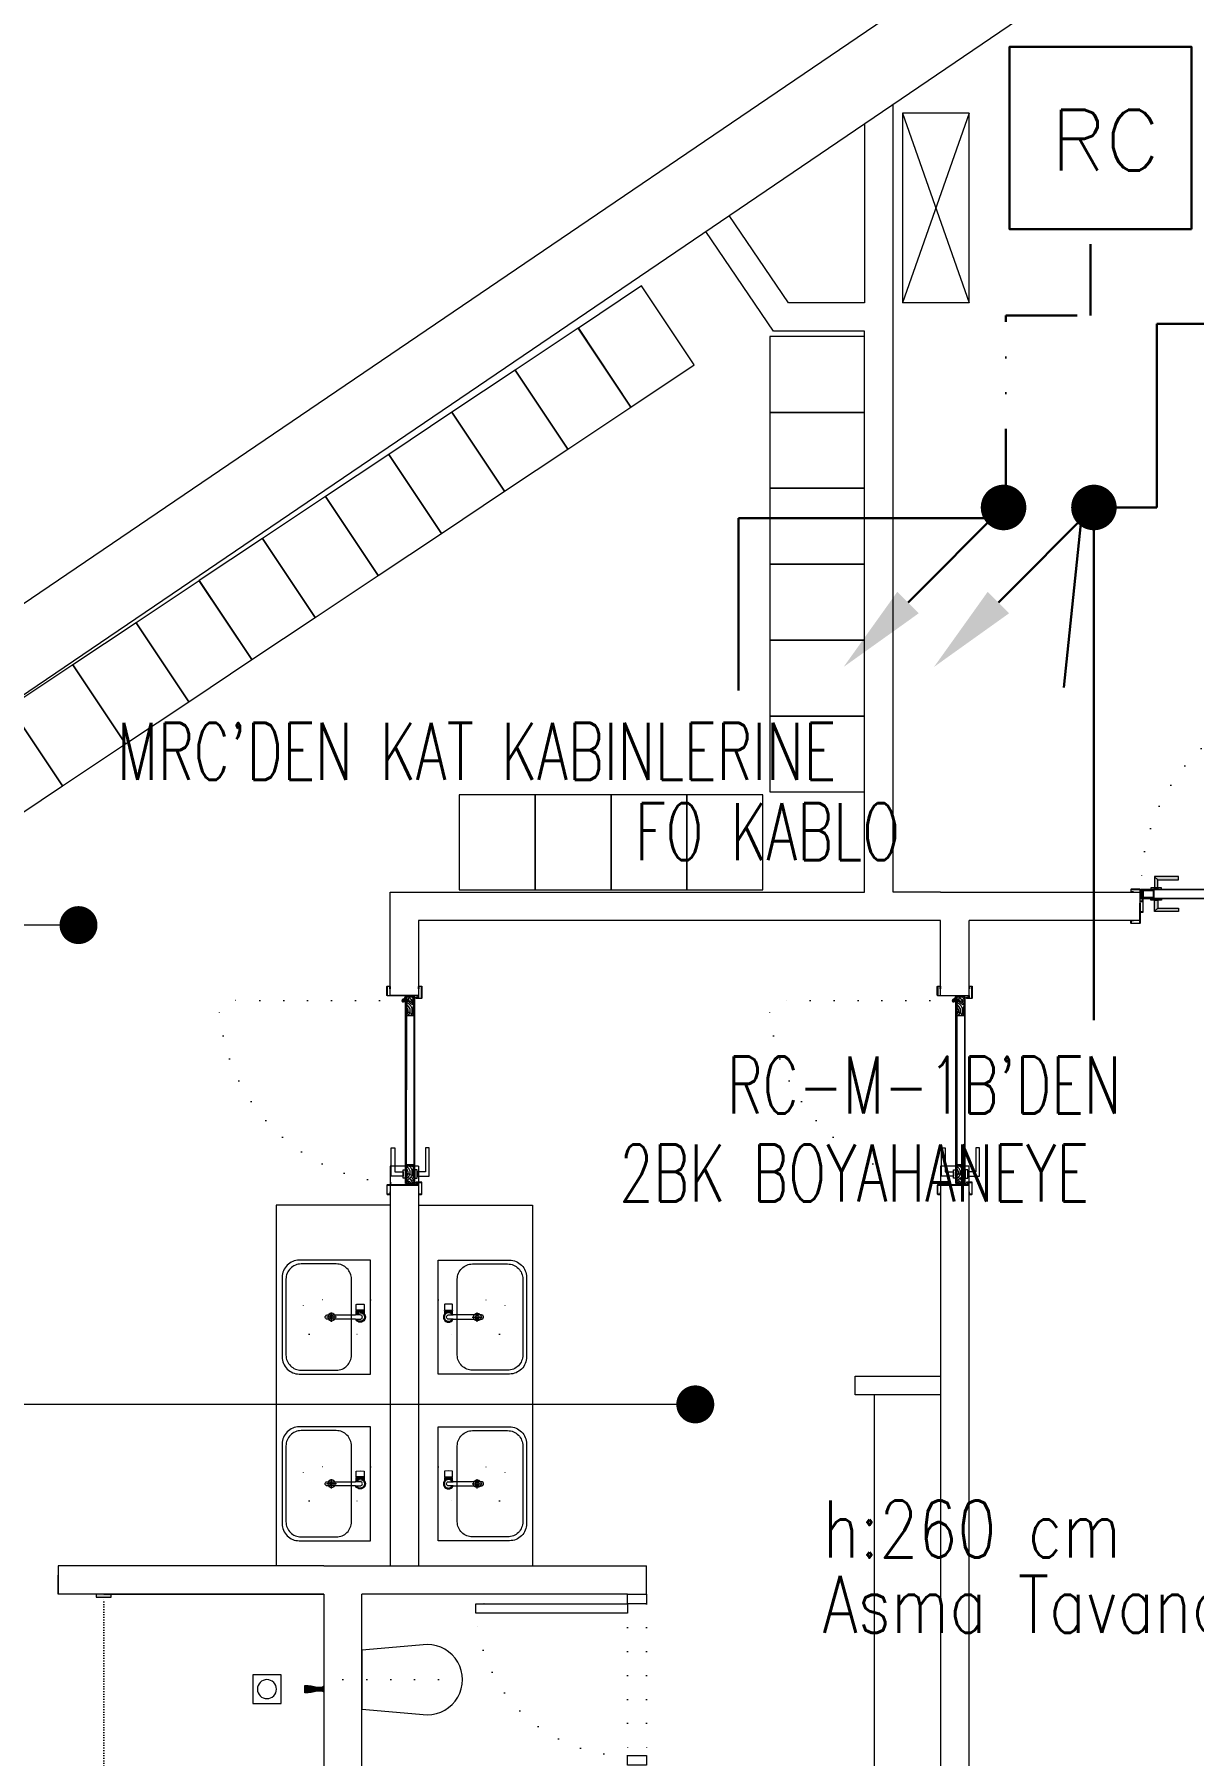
# Model space of a CAD drawing. Header units: metres. Extents: x -13621 to 152406, y -16073 to 22221.
# Drawn here: x 84168 to 84778, y 6990 to 7897 of the extents above; entities that cross this region are included whole.
import ezdxf

# ---------------------------------------------------------------- set-up
doc = ezdxf.new("R2010")
doc.units = ezdxf.units.M
doc.header["$LTSCALE"] = 100
doc.header["$MEASUREMENT"] = 0
for name, pattern in [('DIVIDE2', [0.625, 0.25, -0.125, 0, -0.125, 0, -0.125]), ('DOT2', [0.125, 0, -0.125]), ('HIDDEN', [0.375, 0.25, -0.125])]:
    doc.linetypes.add(name, pattern=pattern)
doc.layers.get('0').update_dxf_attribs({"color": 9, "lineweight": 9})
for name, color, linetype, lineweight in [('00', 9, 'Continuous', 9), ('01', 9, 'Continuous', 9), ('05', 9, 'Continuous', 9), ('05S', 9, 'Continuous', 9), ('05V', 9, 'Continuous', 9), ('06B', 9, 'Continuous', 9), ('06C @ 1', 9, 'Continuous', 9), ('07K', 9, 'Continuous', 9), ('09', 9, 'Continuous', 9), ('10', 9, 'Continuous', 9), ('11', 9, 'Continuous', 9), ('12', 9, 'Continuous', 9), ('20', 9, 'DOT2', 9), ('21_mahal200', 9, 'Continuous', 9), ('Data  Tavan', 170, 'Continuous', 30), ('E-KABLO', 7, 'Continuous', 30), ('E-OK', 3, 'Continuous', 30), ('E-TELEFON  DATA RACK KABİN', 7, 'Continuous', 30), ('E-YAZI', 7, 'Continuous', 30)]:
    doc.layers.add(name, color=color, linetype=linetype, lineweight=lineweight)
doc.styles.add('E-YAZI', font='txttw.shx')
doc.styles.add('MuuM_TEXT-STANDART', font='ARIALN.TTF')
doc.dimstyles.new('MuuM_DIM200', dxfattribs={"dimscale": 20, "dimtxt": 2, "dimasz": 1, "dimexe": 1, "dimexo": 1, "dimgap": 1, "dimtad": 1, "dimdec": 1, "dimrnd": 0.5, "dimdsep": 46, "dimtxsty": 'MuuM_TEXT-STANDART', "dimblk": 'ARCHTICK', "dimcen": 0, "dimdle": 0.15, "dimclrd": 256, "dimclre": 256, "dimclrt": 256, "dimadec": 0, "dimazin": 0, "dimtfac": 5, "dimtdec": 1, "dimtix": 1, "dimtmove": 2, "dimatfit": 3, "dimldrblk": 'DOT', "dimfxl": 3, "dimfxlon": 1, "dimtolj": 1, "dimlwd": -1, "dimlwe": -1, "dimarcsym": 0})

# ---------------------------------------------------------------- blocks, each defined once
blk = doc.blocks.new('100_TELEFON DATA RACK KABİN')
at = {"layer": 'E-TELEFON  DATA RACK KABİN', "color": 4}
blk.add_lwpolyline([(2.4, 0), (2.4, 4.8), (-2.4, 4.8), (-2.4, 0)], close=True, dxfattribs=at)
at = {"layer": 'E-TELEFON  DATA RACK KABİN', "color": 3, "style": 'E-YAZI'}
blk.add_text('RC', height=1.6, dxfattribs=at).set_placement((-1.312, 1.543))
blk = doc.blocks.new('1.Bod.Ara.Sitatik Elk')
at = {"layer": '01'}
blk.add_lwpolyline([(1694.99, -40), (60, -1150.28), (40, -1163.86), (40, -1188.24), (40, -1370), (40, -1370), (40, -1430), (40, -1430), (40, -1850), (470, -1850), (470, -1890), (40, -1890), (40, -2160), (470, -2160), (470, -2200), (40, -2200), (40, -2200), (40, -2200), (40, -2945), (0, -2945), (0, -1142.67), (1968.94, 194.38)], dxfattribs=at)
blk = doc.blocks.new('_ArchTick')
at = {"color": 0, "linetype": 'ByBlock', "const_width": 0.15}
blk.add_lwpolyline([(-0.5, -0.5), (0.5, 0.5)], dxfattribs=at)
blk = doc.blocks.new('_Dot')
at = {"color": 0, "linetype": 'ByBlock', "lineweight": -2}
blk.add_line((-0.5, 0), (-1, 0), dxfattribs=at)
at = {"color": 0, "linetype": 'ByBlock', "const_width": 0.5}
blk.add_lwpolyline([(-0.25, 0, 1), (0.25, 0, 1)], format="xyb", close=True, dxfattribs=at)
blk = doc.blocks.new('gr-p-barel kilitli kapı kolu')
at = {"layer": '05S'}
h = blk.add_hatch(color=256, dxfattribs=at)
h.paths.add_polyline_path([(1.3, 0.8), (-1.3, 0.8), (-1.3, 0.7), (1.3, 0.7)])
h.paths.add_polyline_path([(2.75, 0.7), (-2.75, 0.7), (-2.75, 0), (2.75, 0)])
h.paths.add_polyline_path([(-11.7, 4.9), (-11.7, 6.7), (0.9, 6.7), (0.9, 0.8), (-0.9, 0.8), (-0.9, 4.9)])
at = {"flags": 128}
for points in [[(-0.9, 0.8), (-0.9, 4.9), (-11.7, 4.9), (-11.7, 6.7), (0.9, 6.7), (0.9, 0.8)], [(-0.8, 5), (0.8, 6.6)]]:
    blk.add_lwpolyline(points, dxfattribs=at)
blk.add_lwpolyline([(-2.75, 0), (-2.75, 0.7), (2.75, 0.7), (2.75, 0)])
blk.add_lwpolyline([(-1.3, 0.7), (1.3, 0.7), (1.3, 0.8), (-1.3, 0.8)], close=True)
blk = doc.blocks.new('prf-scr2')
at = {"linetype": 'DOT2', "ltscale": 10}
blk.add_line((0, 0.19), (0, -1.06), dxfattribs=at)
for p, q in [((0.09, -0.24), (-0.09, -0.2)), ((-0.09, -0.24), (0.09, -0.28)), ((0.09, -0.32), (-0.09, -0.28)), ((-0.09, -0.32), (0.09, -0.36)), ((0.09, -0.4), (-0.09, -0.36)), ((-0.09, -0.4), (0.09, -0.44)), ((0.09, -0.48), (-0.09, -0.44)), ((-0.09, -0.48), (0.09, -0.52)), ((0.09, -0.56), (-0.09, -0.52)), ((-0.09, -0.56), (0.09, -0.6)), ((0.09, -0.64), (-0.09, -0.6)), ((-0.09, -0.64), (0.09, -0.68)), ((0.09, -0.72), (-0.09, -0.68)), ((-0.09, -0.72), (0.09, -0.76)), ((0.06, -0.84), (-0.08, -0.76)), ((-0.07, -0.8), (0.06, -0.84)), ((0.09, -0.17), (0, -0.15)), ((0, -0.18), (0.09, -0.2))]:
    blk.add_line(p, q)
blk.add_lwpolyline([(0.23, 0), (-0.23, 0), (-0.23, -0.01), (-0.12, -0.14), (0.12, -0.14), (0.23, -0.01), (0.23, 0)], close=True)
for points in [[(0.23, -0.01), (-0.23, -0.01)], [(-0.09, -0.14), (-0.09, -0.2), (-0.12, -0.22), (-0.12, -0.23), (-0.09, -0.24), (-0.09, -0.28), (-0.12, -0.3), (-0.12, -0.31), (-0.09, -0.32), (-0.09, -0.36), (-0.12, -0.38), (-0.12, -0.39), (-0.09, -0.4), (-0.09, -0.44), (-0.12, -0.46), (-0.12, -0.46), (-0.09, -0.48), (-0.09, -0.52), (-0.12, -0.54), (-0.12, -0.54), (-0.09, -0.56), (-0.09, -0.6), (-0.12, -0.62), (-0.12, -0.62), (-0.09, -0.64), (-0.09, -0.68), (-0.12, -0.69), (-0.12, -0.7), (-0.09, -0.72), (-0.09, -0.73), (-0.08, -0.76), (-0.1, -0.77), (-0.1, -0.78), (-0.07, -0.8), (-0.01, -0.94), (0, -0.95), (0.01, -0.94), (0.08, -0.76), (0.09, -0.76), (0.12, -0.74), (0.12, -0.73), (0.09, -0.72), (0.09, -0.68), (0.12, -0.66), (0.12, -0.66), (0.09, -0.64), (0.09, -0.6), (0.12, -0.58), (0.12, -0.58), (0.09, -0.56), (0.09, -0.52), (0.12, -0.5), (0.12, -0.5), (0.09, -0.48), (0.09, -0.44), (0.12, -0.43), (0.12, -0.42), (0.09, -0.4), (0.09, -0.36), (0.12, -0.35), (0.12, -0.34), (0.09, -0.32), (0.09, -0.28), (0.12, -0.27), (0.12, -0.26), (0.09, -0.24), (0.09, -0.2), (0.12, -0.19), (0.12, -0.18), (0.09, -0.17), (0.09, -0.14)]]:
    blk.add_lwpolyline(points)
blk = doc.blocks.new('K-SAC-01')
at = {"layer": '10'}
for points in [[(-4.6, 16.2, -0.414214), (-4.5, 16.3), (-0.1, 16.3, -0.414214), (0, 16.2), (0, 5.9), (0.2, 5.9), (0.2, 16.2, 0.414214), (-0.1, 16.5), (-4.5, 16.5, 0.414214), (-4.8, 16.2), (-4.8, 15.3, 0.414214), (-4.5, 15), (-3.4, 15), (-3.4, 15.2), (-4.5, 15.2, -0.414214), (-4.6, 15.3)], [(0.2, 10.3, -0.414214), (0.5, 10.6), (1.5, 10.6, -0.414214), (1.8, 10.3), (1.8, 3.9, -0.414214), (1.5, 3.6, -0.414214), (1.2, 3.9), (1.2, 4.8), (0.2, 4.8), (0.2, -1.2, -0.414214), (-0.1, -1.5), (-4.5, -1.5, -0.414214), (-4.8, -1.2), (-4.8, -0.3, -0.414214), (-4.5, 0), (-3.4, 0), (-3.4, -0.2), (-4.5, -0.2, 0.414214), (-4.6, -0.3), (-4.6, -1.2, 0.414214), (-4.5, -1.3), (-0.1, -1.3, 0.414214), (0, -1.2), (0, 5), (1.4, 5), (1.4, 3.9, 0.414214), (1.5, 3.8, 0.414214), (1.6, 3.9), (1.6, 10.3, 0.414214), (1.5, 10.4), (0.5, 10.4, 0.414214), (0.4, 10.3), (0.4, 9.4), (0.2, 9.4)], [(99.8, 10.3, 0.414214), (99.5, 10.6), (98.5, 10.6, 0.414214), (98.2, 10.3), (98.2, 3.9, 0.414214), (98.5, 3.6, 0.414214), (98.8, 3.9), (98.8, 4.8), (99.8, 4.8), (99.8, -1.2, 0.414214), (100.1, -1.5), (104.5, -1.5, 0.414214), (104.8, -1.2), (104.8, -0.3, 0.414214), (104.5, 0), (103.4, 0), (103.4, -0.2), (104.5, -0.2, -0.414214), (104.6, -0.3), (104.6, -1.2, -0.414214), (104.5, -1.3), (100.1, -1.3, -0.414214), (100, -1.2), (100, 5), (98.6, 5), (98.6, 3.9, -0.414214), (98.5, 3.8, -0.414214), (98.4, 3.9), (98.4, 10.3, -0.414214), (98.5, 10.4), (99.5, 10.4, -0.414214), (99.6, 10.3), (99.6, 9.4), (99.8, 9.4)], [(104.6, 16.2, 0.414214), (104.5, 16.3), (100.1, 16.3, 0.414214), (100, 16.2), (100, 5.9), (99.8, 5.9), (99.8, 16.2, -0.414214), (100.1, 16.5), (104.5, 16.5, -0.414214), (104.8, 16.2), (104.8, 15.3, -0.414214), (104.5, 15), (103.4, 15), (103.4, 15.2), (104.5, 15.2, 0.414214), (104.6, 15.3)], [(-0.38, -2.01), (1, -1.37), (1, 1.5), (1.2, 1.5), (1.2, -1.5), (-0.27, -2.18, -14.796002)]]:
    blk.add_lwpolyline(points, format="xyb", close=True, dxfattribs=at)
for points in [[(98.8, 0.15), (98.8, 2.15), (99.1, 2.15), (99.1, 3.19), (1.5, 3.19), (1.5, 2.15), (1.8, 2.15), (1.8, 0.15), (1.5, 0.15), (1.5, 1.85), (1.2, 1.85), (1.2, 3.49), (99.4, 3.49), (99.4, 1.85), (99.1, 1.85), (99.1, 0.15)], [(98.8, 2.15), (98.8, 0.15), (99.4, 0.15), (99.4, -1.5), (1.2, -1.5), (1.2, 0.15), (1.8, 0.15), (1.8, 2.15), (2.1, 2.15), (2.1, -0.15), (1.5, -0.15), (1.5, -1.2), (99.1, -1.2), (99.1, -0.15), (98.5, -0.15), (98.5, 2.15), (98.8, 2.15)]]:
    blk.add_lwpolyline(points, dxfattribs=at)
for points in [[(2.1, 3), (8.1, 3), (8.1, -1), (2.1, -1)], [(2.4, 2.7), (7.8, 2.7), (7.8, -0.7), (2.4, -0.7)], [(98.5, 3), (92.5, 3), (92.5, -1), (98.5, -1)], [(98.2, 2.7), (92.8, 2.7), (92.8, -0.7), (98.2, -0.7)]]:
    blk.add_lwpolyline(points, close=True, dxfattribs=at)
blk.add_circle((-0.95, -2.5), 0.55, dxfattribs=at)
at = {"layer": '20', "linetype": 'HIDDEN'}
for points in [[(-0.2, -1.3), (-0.2, 0), (-1.7, 0), (-1.7, -1.3)], [(-0.4, -1.99), (-0.4, -0.2), (-1.5, -0.2), (-1.5, -1.99)]]:
    blk.add_lwpolyline(points, dxfattribs=at)
at = {"layer": '20'}
blk.add_lwpolyline([(-0.95, -2.5), (-0.95, -102.85)], dxfattribs=at)
blk.add_arc((-0.95, -2.5), 100.35, 270, 1.51314, dxfattribs=at)
at = {"layer": '06B'}
blk.add_blockref('gr-p-barel kilitli kapı kolu', (91.4, 3.51), dxfattribs=at)
at = {"layer": '06B', "xscale": -1, "rotation": 180}
blk.add_blockref('gr-p-barel kilitli kapı kolu', (91.4, -1.51), dxfattribs=at)
at = {"layer": '10', "xscale": -1, "rotation": 90}
blk.add_blockref('prf-scr2', (1.5, 1), dxfattribs=at)
at = {"layer": '10', "rotation": 270}
blk.add_blockref('prf-scr2', (99.1, 1.22), dxfattribs=at)
blk = doc.blocks.new('p-giyinme dolabı')
blk.add_lwpolyline([(40, -20), (40, 20), (-10, 20), (-10, -20)], close=True)
blk = doc.blocks.new('p-kapı kolu')
for points in [[(2.2, 0), (2.2, -1.25), (-2.2, -1.25), (-2.2, 0), (2.2, 0)], [(1.225, -1.25), (1.225, -7.5), (-13.775, -7.5), (-13.775, -5.625), (-1.025, -5.625), (-1.025, -5.625), (-1.025, -1.25), (1.225, -1.25)]]:
    blk.add_lwpolyline(points)
blk = doc.blocks.new('K-AH-01')
at = {"layer": '09'}
h = blk.add_hatch(dxfattribs=at)
h.set_pattern_fill('LOGEND', color=256, scale=10, style=0)
h.set_pattern_definition([(7e-15, (-3944.073, -2726.897), (10, 10), [3, -7]), (7e-15, (-3944.073, -2726.397), (10, 10), [3, -7]), (7e-15, (-3943.573, -2725.397), (10, 10), [2, -8]), (7e-15, (-3943.073, -2724.397), (10, 10), [1.5, -8.5]), (7e-15, (-3943.073, -2723.397), (10, 10), [1, -9]), (7e-15, (-3945.573, -2722.397), (10, 10), [0.5, -2.5, 0.5, -6.5]), (7e-15, (-3944.073, -2721.897), (10, 10), [0.5, -4, 1.5, -4]), (7e-15, (-3942.073, -2721.397), (10, 10), [0.5, -0.5, 0.5, -8.5]), (7e-15, (-3942.573, -2720.897), (10, 10), [0.5, -9.5]), (7e-15, (-3943.073, -2719.897), (10, 10), [1.5, -8.5]), (7e-15, (-3943.073, -2718.897), (10, 10), [2, -8]), (7e-15, (-3943.573, -2717.897), (10, 10), [2.5, -3, 0.5, -4]), (90, (-3947.573, -2723.897), (-10, 10), [0.5, -1, 2.5, -6]), (90, (-3947.073, -2722.897), (-10, 10), [0.5, -0.5, 1.5, -7.5]), (90, (-3946.573, -2718.897), (-10, 10), [1, -9]), (90, (-3946.073, -2722.897), (-10, 10), [2, -3, 0.5, -4.5]), (90, (-3945.573, -2717.397), (-10, 10), [0.5, -9.5]), (90, (-3945.073, -2722.397), (-10, 10), [1.5, -8.5]), (90, (-3944.073, -2721.897), (-10, 10), [1, -9]), (90, (-3943.073, -2721.897), (-10, 10), [0.5, -1.5, 1.5, -6.5]), (90, (-3942.573, -2721.397), (-10, 10), [0.5, -9.5]), (90, (-3942.073, -2723.397), (-10, 10), [1.4, -8.6]), (90, (-3941.573, -2725.397), (-10, 10), [1, -9]), (90, (-3940.573, -2721.397), (-10, 10), [0.5, -9.5]), (90, (-3939.573, -2721.897), (-10, 10), [1.5, -8.5]), (90, (-3938.573, -2721.897), (-10, 10), [1.5, -8.5]), (45, (-3940.073, -2725.8966), (1e-15, 10), [0.7071, -0.7071, 0.7071, -12.020836]), (45, (-3942.073, -2723.3966), (1e-15, 10), [1.4142, -12.727936]), (45, (-3946.073, -2718.3966), (1e-15, 10), [1.4142, -12.727936]), (45, (-3944.073, -2720.8966), (1e-15, 10), [1.4142, -12.727936]), (45, (-3943.573, -2722.8966), (1e-15, 10), [1.4142, -12.727936]), (45, (-3940.573, -2724.8966), (1e-15, 10), [1.4142, -12.727936]), (45, (-3941.573, -2724.3966), (1e-15, 10), [2.12132, -12.020816]), (45, (-3944.573, -2719.8966), (1e-15, 10), [0.7071, -13.435036]), (45, (-3945.073, -2718.8966), (1e-15, 10), [0.7071, -13.435036]), (45, (-3941.073, -2718.8966), (1e-15, 10), [0.7071, -13.435036]), (45, (-3945.073, -2723.8966), (1e-15, 10), [0.7071, -13.435036]), (45, (-3939.573, -2720.3966), (1e-15, 10), [0.7071, -13.435036]), (45, (-3943.073, -2721.3966), (1e-15, 10), [0.7071, -13.435036]), (45, (-3942.073, -2720.3966), (1e-15, 10), [0.7071, -13.435036]), (135, (-3942.573, -2722.3966), (-10, 1e-15), [0.7071, -0.7071, 2.12132, -10.606616]), (135, (-3941.073, -2722.3966), (-10, 1e-15), [0.7071, -13.435036]), (135, (-3941.073, -2725.8966), (-10, 1e-15), [0.7071, -13.435036]), (135, (-3943.073, -2723.3966), (-10, 1e-15), [0.7071, -13.435036]), (135, (-3941.573, -2721.3966), (-10, 1e-15), [0.7071, -13.435036]), (135, (-3944.073, -2723.8966), (-10, 1e-15), [0.7071, -13.435036]), (135, (-3940.073, -2723.8966), (-10, 1e-15), [0.7071, -13.435036]), (135, (-3947.073, -2726.8966), (-10, 1e-15), [0.7071, -13.435036]), (135, (-3946.573, -2726.3966), (-10, 1e-15), [1.4142, -12.727936]), (135, (-3946.073, -2725.8966), (-10, 1e-15), [1.4142, -12.727936]), (135, (-3945.073, -2725.8966), (-10, 1e-15), [1.4142, -12.727936]), (135, (-3944.573, -2724.8966), (-10, 1e-15), [1.4142, -12.727936]), (135, (-3940.573, -2720.8966), (-10, 1e-15), [1.4142, -12.727936]), (135, (-3938.573, -2725.8966), (-10, 1e-15), [1.4142, -12.727936]), (135, (-3938.073, -2717.8966), (-10, 1e-15), [1.4142, -12.727936]), (135, (-3938.073, -2718.8966), (-10, 1e-15), [1.4142, -12.727936]), (135, (-3939.073, -2719.3966), (-10, 1e-15), [1.4142, -12.727936]), (135, (-3946.073, -2719.3966), (-10, 1e-15), [2.12132, -12.020816]), (135, (-3939.573, -2720.3966), (-10, 1e-15), [2.12132, -12.020816]), (26.56505, (-3945.0727, -2717.3966), (10, 4e-09), [1.118, -21.24268]), (26.56505, (-3945.0727, -2722.3966), (10, 4e-09), [1.118, -21.24268]), (26.56505, (-3944.0727, -2719.3966), (10, 4e-09), [1.118, -21.24268]), (26.56505, (-3941.0727, -2726.3966), (10, 4e-09), [1.118, -21.24268]), (26.56505, (-3941.5727, -2725.3966), (10, 4e-09), [1.118, -21.24268]), (26.56505, (-3944.5727, -2723.3966), (10, 4e-09), [1.118, -21.24268]), (26.56505, (-3944.5727, -2718.3966), (10, 4e-09), [1.118, -21.24268]), (26.56505, (-3941.5727, -2721.3966), (10, 4e-09), [2.236, -20.12468]), (63.43495, (-3941.5727, -2719.8966), (5e-10, 10), [1.118, -21.24268]), (63.43495, (-3940.0727, -2722.8966), (5e-10, 10), [1.118, -21.24268]), (63.43495, (-3945.0727, -2720.8966), (5e-10, 10), [1.118, -21.24268]), (63.43495, (-3947.0727, -2720.3966), (5e-10, 10), [1.118, -21.24268]), (63.43495, (-3941.0727, -2722.3966), (5e-10, 10), [1.118, -21.24268]), (63.43495, (-3942.0727, -2722.3966), (5e-10, 10), [1.118, -21.24268]), (63.43495, (-3946.0727, -2720.8966), (5e-10, 10), [2.236, -20.12468]), (63.43495, (-3938.5727, -2724.3966), (5e-10, 10), [2.236, -20.12468]), (63.43495, (-3939.5727, -2723.8966), (5e-10, 10), [2.236, -20.12468]), (116.56505, (-3947.5727, -2725.3966), (-4e-09, 10), [1.118, -21.24268]), (116.56505, (-3947.5727, -2719.8966), (-4e-09, 10), [1.118, -21.24268]), (116.56505, (-3945.5727, -2726.8966), (-4e-09, 10), [1.118, -21.24268]), (116.56505, (-3946.5727, -2717.8966), (-4e-09, 10), [1.118, -21.24268]), (116.56505, (-3945.5727, -2723.8966), (-4e-09, 10), [1.118, -21.24268]), (116.56505, (-3943.5727, -2722.8966), (-4e-09, 10), [1.118, -21.24268]), (116.56505, (-3942.5727, -2720.8966), (-4e-09, 10), [1.118, -21.24268]), (116.56505, (-3947.0727, -2724.8966), (3.2e-06, 10.0000016), [1.118, -21.24268]), (116.56505, (-3944.5727, -2723.3966), (-4e-09, 10), [1.118, -21.24268]), (116.56505, (-3941.5727, -2724.3966), (-4e-09, 10), [1.118, -21.24268]), (116.56505, (-3940.5727, -2723.3966), (-4e-09, 10), [1.118, -21.24268]), (116.56505, (-3938.5727, -2720.3966), (-4e-09, 10), [1.118, -21.24268]), (116.56505, (-3946.0727, -2717.3966), (-4e-09, 10), [1.118, -21.24268]), (116.56505, (-3947.5727, -2717.8966), (-4e-09, 10), [2.236, -20.12468]), (116.56505, (-3946.0727, -2724.8966), (-4e-09, 10), [2.236, -20.12468]), (153.43495, (-3947.5727, -2726.3966), (-10, 5e-10), [1.118, -21.24268]), (153.43495, (-3939.0727, -2726.8966), (-10, 5e-10), [1.118, -21.24268]), (153.43495, (-3939.5727, -2721.8966), (-10, 5e-10), [1.118, -21.24268]), (153.43495, (-3943.5727, -2725.3966), (-10, 5e-10), [1.118, -21.24268]), (153.43495, (-3944.0727, -2726.3966), (-10, 5e-10), [1.118, -21.24268]), (153.43495, (-3943.0727, -2724.3966), (-10, 5e-10), [1.118, -21.24268]), (153.43495, (-3940.0727, -2718.3966), (-10, 5e-10), [1.118, -21.24268]), (153.43495, (-3939.0727, -2717.8966), (-10, 5e-10), [2.236, -20.12468])])
h.paths.add_polyline_path([(10.77, 6.46), (10.77, 2.46), (0.77, 2.46), (0.77, 6.46)])
h = blk.add_hatch(dxfattribs=at)
h.set_pattern_fill('LOGEND', color=256, scale=10, style=0)
h.set_pattern_definition([(7e-15, (-3938.781, -2726.897), (10, 10), [3, -7]), (7e-15, (-3938.781, -2726.397), (10, 10), [3, -7]), (7e-15, (-3938.281, -2725.397), (10, 10), [2, -8]), (7e-15, (-3937.781, -2724.397), (10, 10), [1.5, -8.5]), (7e-15, (-3937.781, -2723.397), (10, 10), [1, -9]), (7e-15, (-3940.281, -2722.397), (10, 10), [0.5, -2.5, 0.5, -6.5]), (7e-15, (-3938.781, -2721.897), (10, 10), [0.5, -4, 1.5, -4]), (7e-15, (-3936.781, -2721.397), (10, 10), [0.5, -0.5, 0.5, -8.5]), (7e-15, (-3937.281, -2720.897), (10, 10), [0.5, -9.5]), (7e-15, (-3937.781, -2719.897), (10, 10), [1.5, -8.5]), (7e-15, (-3937.781, -2718.897), (10, 10), [2, -8]), (7e-15, (-3938.281, -2717.897), (10, 10), [2.5, -3, 0.5, -4]), (90, (-3942.281, -2723.897), (-10, 10), [0.5, -1, 2.5, -6]), (90, (-3941.781, -2722.897), (-10, 10), [0.5, -0.5, 1.5, -7.5]), (90, (-3941.281, -2718.897), (-10, 10), [1, -9]), (90, (-3940.781, -2722.897), (-10, 10), [2, -3, 0.5, -4.5]), (90, (-3940.281, -2717.397), (-10, 10), [0.5, -9.5]), (90, (-3939.781, -2722.397), (-10, 10), [1.5, -8.5]), (90, (-3938.781, -2721.897), (-10, 10), [1, -9]), (90, (-3937.781, -2721.897), (-10, 10), [0.5, -1.5, 1.5, -6.5]), (90, (-3937.281, -2721.397), (-10, 10), [0.5, -9.5]), (90, (-3936.781, -2723.397), (-10, 10), [1.4, -8.6]), (90, (-3936.281, -2725.397), (-10, 10), [1, -9]), (90, (-3935.281, -2721.397), (-10, 10), [0.5, -9.5]), (90, (-3934.281, -2721.897), (-10, 10), [1.5, -8.5]), (90, (-3933.281, -2721.897), (-10, 10), [1.5, -8.5]), (45, (-3934.781, -2725.8966), (1e-15, 10), [0.7071, -0.7071, 0.7071, -12.020836]), (45, (-3936.781, -2723.3966), (1e-15, 10), [1.4142, -12.727936]), (45, (-3940.781, -2718.3966), (1e-15, 10), [1.4142, -12.727936]), (45, (-3938.781, -2720.8966), (1e-15, 10), [1.4142, -12.727936]), (45, (-3938.281, -2722.8966), (1e-15, 10), [1.4142, -12.727936]), (45, (-3935.281, -2724.8966), (1e-15, 10), [1.4142, -12.727936]), (45, (-3936.281, -2724.3966), (1e-15, 10), [2.12132, -12.020816]), (45, (-3939.281, -2719.8966), (1e-15, 10), [0.7071, -13.435036]), (45, (-3939.781, -2718.8966), (1e-15, 10), [0.7071, -13.435036]), (45, (-3935.781, -2718.8966), (1e-15, 10), [0.7071, -13.435036]), (45, (-3939.781, -2723.8966), (1e-15, 10), [0.7071, -13.435036]), (45, (-3934.281, -2720.3966), (1e-15, 10), [0.7071, -13.435036]), (45, (-3937.781, -2721.3966), (1e-15, 10), [0.7071, -13.435036]), (45, (-3936.781, -2720.3966), (1e-15, 10), [0.7071, -13.435036]), (135, (-3937.281, -2722.3966), (-10, 1e-15), [0.7071, -0.7071, 2.12132, -10.606616]), (135, (-3935.781, -2722.3966), (-10, 1e-15), [0.7071, -13.435036]), (135, (-3935.781, -2725.8966), (-10, 1e-15), [0.7071, -13.435036]), (135, (-3937.781, -2723.3966), (-10, 1e-15), [0.7071, -13.435036]), (135, (-3936.281, -2721.3966), (-10, 1e-15), [0.7071, -13.435036]), (135, (-3938.781, -2723.8966), (-10, 1e-15), [0.7071, -13.435036]), (135, (-3934.781, -2723.8966), (-10, 1e-15), [0.7071, -13.435036]), (135, (-3941.781, -2726.8966), (-10, 1e-15), [0.7071, -13.435036]), (135, (-3941.281, -2726.3966), (-10, 1e-15), [1.4142, -12.727936]), (135, (-3940.781, -2725.8966), (-10, 1e-15), [1.4142, -12.727936]), (135, (-3939.781, -2725.8966), (-10, 1e-15), [1.4142, -12.727936]), (135, (-3939.281, -2724.8966), (-10, 1e-15), [1.4142, -12.727936]), (135, (-3935.281, -2720.8966), (-10, 1e-15), [1.4142, -12.727936]), (135, (-3933.281, -2725.8966), (-10, 1e-15), [1.4142, -12.727936]), (135, (-3932.781, -2717.8966), (-10, 1e-15), [1.4142, -12.727936]), (135, (-3932.781, -2718.8966), (-10, 1e-15), [1.4142, -12.727936]), (135, (-3933.781, -2719.3966), (-10, 1e-15), [1.4142, -12.727936]), (135, (-3940.781, -2719.3966), (-10, 1e-15), [2.12132, -12.020816]), (135, (-3934.281, -2720.3966), (-10, 1e-15), [2.12132, -12.020816]), (26.56505, (-3939.7813, -2717.3966), (10, 4e-09), [1.118, -21.24268]), (26.56505, (-3939.7813, -2722.3966), (10, 4e-09), [1.118, -21.24268]), (26.56505, (-3938.7813, -2719.3966), (10, 4e-09), [1.118, -21.24268]), (26.56505, (-3935.7813, -2726.3966), (10, 4e-09), [1.118, -21.24268]), (26.56505, (-3936.2813, -2725.3966), (10, 4e-09), [1.118, -21.24268]), (26.56505, (-3939.2813, -2723.3966), (10, 4e-09), [1.118, -21.24268]), (26.56505, (-3939.2813, -2718.3966), (10, 4e-09), [1.118, -21.24268]), (26.56505, (-3936.2813, -2721.3966), (10, 4e-09), [2.236, -20.12468]), (63.43495, (-3936.2813, -2719.8966), (5e-10, 10), [1.118, -21.24268]), (63.43495, (-3934.7813, -2722.8966), (5e-10, 10), [1.118, -21.24268]), (63.43495, (-3939.7813, -2720.8966), (5e-10, 10), [1.118, -21.24268]), (63.43495, (-3941.7813, -2720.3966), (5e-10, 10), [1.118, -21.24268]), (63.43495, (-3935.7813, -2722.3966), (5e-10, 10), [1.118, -21.24268]), (63.43495, (-3936.7813, -2722.3966), (5e-10, 10), [1.118, -21.24268]), (63.43495, (-3940.7813, -2720.8966), (5e-10, 10), [2.236, -20.12468]), (63.43495, (-3933.2813, -2724.3966), (5e-10, 10), [2.236, -20.12468]), (63.43495, (-3934.2813, -2723.8966), (5e-10, 10), [2.236, -20.12468]), (116.56505, (-3942.2813, -2725.3966), (-4e-09, 10), [1.118, -21.24268]), (116.56505, (-3942.2813, -2719.8966), (-4e-09, 10), [1.118, -21.24268]), (116.56505, (-3940.2813, -2726.8966), (-4e-09, 10), [1.118, -21.24268]), (116.56505, (-3941.2813, -2717.8966), (-4e-09, 10), [1.118, -21.24268]), (116.56505, (-3940.2813, -2723.8966), (-4e-09, 10), [1.118, -21.24268]), (116.56505, (-3938.2813, -2722.8966), (-4e-09, 10), [1.118, -21.24268]), (116.56505, (-3937.2813, -2720.8966), (-4e-09, 10), [1.118, -21.24268]), (116.56505, (-3941.7813, -2724.8966), (3.2e-06, 10.0000016), [1.118, -21.24268]), (116.56505, (-3939.2813, -2723.3966), (-4e-09, 10), [1.118, -21.24268]), (116.56505, (-3936.2813, -2724.3966), (-4e-09, 10), [1.118, -21.24268]), (116.56505, (-3935.2813, -2723.3966), (-4e-09, 10), [1.118, -21.24268]), (116.56505, (-3933.2813, -2720.3966), (-4e-09, 10), [1.118, -21.24268]), (116.56505, (-3940.7813, -2717.3966), (-4e-09, 10), [1.118, -21.24268]), (116.56505, (-3942.2813, -2717.8966), (-4e-09, 10), [2.236, -20.12468]), (116.56505, (-3940.7813, -2724.8966), (-4e-09, 10), [2.236, -20.12468]), (153.43495, (-3942.2813, -2726.3966), (-10, 5e-10), [1.118, -21.24268]), (153.43495, (-3933.7813, -2726.8966), (-10, 5e-10), [1.118, -21.24268]), (153.43495, (-3934.2813, -2721.8966), (-10, 5e-10), [1.118, -21.24268]), (153.43495, (-3938.2813, -2725.3966), (-10, 5e-10), [1.118, -21.24268]), (153.43495, (-3938.7813, -2726.3966), (-10, 5e-10), [1.118, -21.24268]), (153.43495, (-3937.7813, -2724.3966), (-10, 5e-10), [1.118, -21.24268]), (153.43495, (-3934.7813, -2718.3966), (-10, 5e-10), [1.118, -21.24268]), (153.43495, (-3933.7813, -2717.8966), (-10, 5e-10), [2.236, -20.12468])])
h.paths.add_polyline_path([(89.06, 2.47), (89.06, 6.46), (99.06, 6.47), (99.06, 2.47)])
at = {"layer": '10'}
for points in [[(-0.44, -1.7), (1.3, -1.7, 0.414214), (1.6, -1.4), (1.6, 1.1, 0.414214), (1.3, 1.4, 0.414214), (1, 1.1), (1, 0.2), (0.2, 0.2), (0.2, 16.4, 0.414214), (-0.1, 16.7), (-4.6, 16.7, 0.414214), (-4.9, 16.4), (-4.9, 15.3, 0.414214), (-4.6, 15), (-3.5, 15), (-3.5, 15.2), (-4.6, 15.2, -0.414214), (-4.7, 15.3), (-4.7, 16.4, -0.414214), (-4.6, 16.5), (-0.2, 16.5), (-0.1, 16.5, -0.414214), (0, 16.4), (0, 0), (1.2, 0), (1.2, 1.1, -0.414214), (1.3, 1.2, -0.414214), (1.4, 1.1), (1.4, -1.4, -0.414214), (1.3, -1.5), (-0.44, -1.5), (-4.6, -1.5, -0.414214), (-4.7, -1.4), (-4.7, -0.3, -0.414214), (-4.6, -0.2), (-3.5, -0.2), (-3.5, 0), (-4.6, 0, 0.414214), (-4.9, -0.3), (-4.9, -1.4, 0.414214), (-4.6, -1.7)], [(100.44, -1.7), (98.7, -1.7, -0.414214), (98.4, -1.4), (98.4, 1.1, -0.414214), (98.7, 1.4, -0.414214), (99, 1.1), (99, 0.2), (99.8, 0.2), (99.8, 16.4, -0.414214), (100.1, 16.7), (104.6, 16.7, -0.414214), (104.9, 16.4), (104.9, 15.3, -0.414214), (104.6, 15), (103.5, 15), (103.5, 15.2), (104.6, 15.2, 0.414214), (104.7, 15.3), (104.7, 16.4, 0.414214), (104.6, 16.5), (100.2, 16.5), (100.1, 16.5, 0.414214), (100, 16.4), (100, 0), (98.8, 0), (98.8, 1.1, 0.414214), (98.7, 1.2, 0.414214), (98.6, 1.1), (98.6, -1.4, 0.414214), (98.7, -1.5), (100.44, -1.5), (104.6, -1.5, 0.414214), (104.7, -1.4), (104.7, -0.3, 0.414214), (104.6, -0.2), (103.5, -0.2), (103.5, 0), (104.6, 0, -0.414214), (104.9, -0.3), (104.9, -1.4, -0.414214), (104.6, -1.7)], [(2.15, 7.6), (0.77, 6.96), (0.77, 4.09), (0.57, 4.09), (0.57, 7.09), (2.04, 7.77, -14.796002)]]:
    blk.add_lwpolyline(points, format="xyb", close=True, dxfattribs=at)
blk.add_circle((2.72, 8.09), 0.55, dxfattribs=at)
at = {"layer": '12'}
for points in [[(0.77, 6.46), (99.06, 6.47), (99.06, 6.97), (0.77, 6.96)], [(0.77, 2.46), (10.77, 2.46), (10.77, 6.46), (0.77, 6.46)], [(0.77, 2.46), (99.06, 2.46), (99.06, 1.96), (0.77, 1.96)], [(89.06, 2.46), (99.06, 2.46), (99.06, 6.47), (89.06, 6.47)]]:
    blk.add_lwpolyline(points, close=True, dxfattribs=at)
at = {"layer": '20'}
blk.add_lwpolyline([(2.72, 8.09), (2.72, 105.23)], dxfattribs=at)
at = {"layer": '20', "linetype": 'HIDDEN'}
for points in [[(1.97, 6.89), (1.97, 5.39), (3.47, 5.39), (3.47, 6.89)], [(2.17, 7.58), (2.17, 5.59), (3.27, 5.59), (3.27, 7.58)]]:
    blk.add_lwpolyline(points, dxfattribs=at)
at = {"layer": '20'}
blk.add_arc((0.77, 6.96), 98.29, 357.08416, 88.86324, dxfattribs=at)
at = {"layer": '06C @ 1', "xscale": -1, "rotation": 180}
blk.add_blockref('p-kapı kolu', (94.06, 6.97), dxfattribs=at)
at = {"layer": '06C @ 1'}
blk.add_blockref('p-kapı kolu', (94.06, 1.96), dxfattribs=at)
blk = doc.blocks.new('p-kapı-ah-90')
at = {"linetype": 'DOT2'}
for p, q in [((5, 10), (85, 10)), ((5, 0), (85, 0))]:
    blk.add_line(p, q, dxfattribs=at)
for points in [[(10, 10), (10, 90), (5, 90), (5, 10)], [(0, 0), (5, 0), (5, 10), (0, 10)], [(85, 0), (90, 0), (90, 10), (85, 10)]]:
    blk.add_lwpolyline(points, close=True)
blk.add_lwpolyline([(5, 10), (5, 90, -0.414214), (85, 10, -0.433892)], format="xyb", dxfattribs=at)
blk = doc.blocks.new('p-duş kabini')
at = {"layer": '05S'}
h = blk.add_hatch(color=256, dxfattribs=at)
h.paths.add_polyline_path([(-485, 1200), (-485, 1120), (-500, 1120), (-500, 1200)])
h.paths.add_polyline_path([(485, 1200), (485, 1120), (500, 1120), (500, 1200)])
h = blk.add_hatch(color=256, dxfattribs=at)
edge = h.paths.add_edge_path()
edge.add_line((20, 100), (-20, 100))
edge.add_arc((217, 103.2), 237.1, 180.77287, 196.71945)
edge.add_line((-10, 35), (-10, 4))
edge.add_line((-10, 4), (-15, 4))
edge.add_line((-15, 4), (-15, 0))
edge.add_line((-15, 0), (15, 0))
edge.add_line((15, 0), (15, 4))
edge.add_line((15, 4), (10, 4))
edge.add_line((10, 4), (10, 35))
edge.add_arc((-217, 103.2), 237.1, 343.28055, 359.22713)
for points in [[(-485, 1200), (-485, 1120), (-500, 1120), (-500, 1200)], [(485, 1200), (485, 1120), (500, 1120), (500, 1200)], [(75, 375), (75, 225), (-75, 225), (-75, 375)]]:
    blk.add_lwpolyline(points, close=True)
blk.add_lwpolyline([(-500, 1160), (-500, 0), (500, 0), (500, 1160)])
at = {"linetype": 'DOT2'}
blk.add_lwpolyline([(485, 1160), (-485, 1160)], dxfattribs=at)
blk.add_lwpolyline([(20, 100), (-20, 100, 0.069693), (-10, 35), (-10, 4), (-15, 4), (-15, 0), (15, 0), (15, 4), (10, 4), (10, 35, 0.069693), (20, 100)], format="xyb")
blk.add_circle((0, 300), 50)
blk = doc.blocks.new('p-klozet')
at = {"linetype": 'DOT2'}
blk.add_lwpolyline([(0, 10), (0, -60)], dxfattribs=at)
blk.add_lwpolyline([(-15.5, 0), (15.5, 0), (18.5, -34.47, -1.001588), (-18.5, -34.47)], format="xyb", close=True)
blk = doc.blocks.new('A$C6B6E2180')
for points in [[(-2.42, 0), (2.42, 0)], [(0, 2.66), (0, -2.66)]]:
    blk.add_lwpolyline(points)
for radius in [2, 1]:
    blk.add_circle((0, 0), radius)
blk = doc.blocks.new('p-batarya uno')
at = {"linetype": 'Continuous', "elevation": 5.3}
blk.add_lwpolyline([(1959.69, 13727.45), (1962.73, 13727.45), (1962.83, 13727.49), (1962.88, 13727.6), (1962.95, 13729.55), (1962.88, 13731.5), (1962.83, 13731.6), (1962.73, 13731.65), (1959.69, 13731.65), (1959.65, 13731.57), (1959.65, 13731.52), (1959.41, 13731.55), (1959.35, 13731.55), (1959.25, 13731.65), (1957.79, 13731.65), (1957.49, 13731.89), (1956.84, 13732.15), (1956.4, 13732.22), (1956.15, 13732.25), (1955.46, 13732.15), (1954.81, 13731.89), (1954.25, 13731.45), (1953.81, 13730.89), (1953.55, 13730.24), (1953.45, 13729.55), (1953.55, 13728.86), (1953.81, 13728.21), (1954.25, 13727.65), (1954.81, 13727.21), (1955.05, 13727.11), (1955.05, 13712.11), (1955.09, 13711.84), (1955.2, 13711.58), (1955.37, 13711.36), (1955.6, 13711.19), (1955.87, 13711.09), (1956.15, 13711.05), (1956.43, 13711.09), (1956.7, 13711.19), (1956.93, 13711.36), (1957.1, 13711.58), (1957.21, 13711.84), (1957.25, 13712.11), (1957.25, 13712.3), (1957.25, 13712.43), (1957.25, 13712.66), (1957.25, 13713.02), (1957.25, 13713.51), (1957.25, 13714.13), (1957.25, 13727.11), (1957.49, 13727.21), (1957.79, 13727.45), (1959.25, 13727.45), (1959.35, 13727.55), (1959.41, 13727.55), (1959.65, 13727.57), (1959.65, 13727.52), (1959.69, 13727.45)], close=True, dxfattribs=at)
at = {"linetype": 'Continuous'}
blk.add_lwpolyline([(1955.05, 13727.11), (1955.05, 13729.57), (1955.09, 13729.84), (1955.19, 13730.1), (1955.37, 13730.33), (1955.6, 13730.5), (1955.86, 13730.61), (1956.15, 13730.65), (1956.43, 13730.6), (1956.7, 13730.5), (1956.93, 13730.33), (1957.1, 13730.1), (1957.21, 13729.84), (1957.25, 13729.57), (1957.25, 13729.26), (1957.25, 13728.92), (1957.25, 13727.11)], dxfattribs=at)
for points, elevation in [([(1959.25, 13731.65), (1959.25, 13727.45)], 5.3), ([(1959.35, 13727.55), (1959.35, 13731.55)], 5.31), ([(1959.41, 13731.55), (1959.41, 13727.55)], 5.31), ([(1959.69, 13731.65), (1959.72, 13731.57), (1959.74, 13731.45), (1959.75, 13731.36), (1959.76, 13731.25), (1959.78, 13731.01), (1959.81, 13730.55), (1959.82, 13730.06), (1959.83, 13729.55), (1959.82, 13729.06), (1959.81, 13728.54), (1959.79, 13728.16), (1959.78, 13728.09), (1959.76, 13727.84), (1959.75, 13727.74), (1959.74, 13727.65), (1959.73, 13727.58), (1959.72, 13727.52), (1959.69, 13727.45)], 5.3)]:
    blk.add_lwpolyline(points, dxfattribs=dict(at, elevation=elevation))
blk.add_arc((1956.15, 13729.55), 2.25, 299.26757, 240.73242, dxfattribs=at)
blk = doc.blocks.new('shift lavabo plan-60cm')
at = {"layer": '05S', "ltscale": 2}
for points in [[(29.17, -7.79), (29.17, -7.31, -3.829799), (31.37, -7.31), (31.37, -7.79), (31.61, -7.69), (31.92, -7.45), (33.37, -7.45), (33.37, -3.25), (31.92, -3.25), (31.61, -3.01), (30.96, -2.75), (30.52, -2.68), (30.27, -2.65), (29.58, -2.75), (28.93, -3.01), (28.37, -3.45), (27.93, -4.01), (27.67, -4.66), (27.57, -5.35), (27.67, -6.04), (27.93, -6.69), (28.37, -7.25), (28.93, -7.69)], [(29.17, -7.31, -3.829799), (31.37, -7.31), (31.37, -7.79), (31.61, -7.69), (31.92, -7.45), (33.37, -7.45), (33.37, -3.25), (31.92, -3.25), (31.61, -3.01), (30.96, -2.75), (30.52, -2.68), (30.27, -2.65), (29.58, -2.75), (28.93, -3.01), (28.37, -3.45), (27.93, -4.01), (27.67, -4.66), (27.57, -5.35), (27.67, -6.04), (27.93, -6.69), (28.37, -7.25), (28.93, -7.69), (29.17, -7.79)]]:
    blk.add_hatch(color=256, dxfattribs=at).paths.add_polyline_path(points)
at = {"ltscale": 2}
for points in [[(0, 0), (60, 0), (60, -37.5, -0.414214), (51, -46.5), (9, -46.5, -0.414214), (0, -37.5)], [(10, -10), (50, -10, -0.414214), (58, -18), (58, -36.5, -0.414214), (50, -44.5), (10, -44.5, -0.414214), (2, -36.5), (2, -18, -0.414214)]]:
    blk.add_lwpolyline(points, format="xyb", close=True, dxfattribs=at)
at = {"layer": '20', "linetype": 'DOT2', "ltscale": 2}
blk.add_lwpolyline([(21, 0), (39, 0), (39, -32.23, -0.414214), (36, -35.23), (24, -35.23, -0.414214), (21, -32.23)], format="xyb", close=True, dxfattribs=at)
blk.add_blockref('p-batarya uno', (-1926.15, -13734.9))
at = {"ltscale": 2}
blk.add_blockref('A$C6B6E2180', (30, -20.5), dxfattribs=at)
blk = doc.blocks.new('1.Bod.Ara.Mimari Elk')
for p, q in [((660, -774.54), (625, -774.54)), ((625, -774.54), (625, -874.54)), ((660, -774.54), (625, -874.54)), ((625, -774.54), (660, -874.54)), ((660, -874.54), (660, -774.54)), ((660, -874.54), (625, -874.54))]:
    blk.add_line(p, q)
at = {"layer": '00'}
for p, q in [((620, -1185.04), (620, -770)), ((605, -780.18), (605, -874.54)), ((564.91, -874.54), (533.71, -828.59)), ((556.96, -889.54), (521.3, -837.02)), ((605, -874.54), (564.91, -874.54)), ((605, -889.54), (556.96, -889.54)), ((645, -1185.04), (620, -1185.04)), ((645, -1185.04), (750, -1185.04)), ((750, -1185.04), (750, -1200.04)), ((660, -1239.43), (660, -1200.04)), ((750, -1200.04), (660, -1200.04)), ((645, -1239.43), (660, -1239.43)), ((355, -1329.43), (355, -1540)), ((370, -1329.43), (370, -1540)), ((660, -1329.43), (645, -1329.43)), ((660, -1440), (660, -1425)), ((610, -1450), (610, -1765))]:
    blk.add_line(p, q, dxfattribs=at)
for points in [[(645, -1239.43), (645, -1200.04), (370, -1200.04), (370, -1239.43), (355, -1239.43), (355, -1185.04), (605, -1185.04), (605, -889.54)], [(660, -1850), (660, -1780), (860, -1780), (860, -1895), (875, -1895), (875, -1765), (660, -1765), (660, -1329.43), (645, -1329.43), (645, -1765), (40, -1765), (40, -1780), (190, -1780), (190, -1850), (210, -1850), (210, -1780), (645, -1780), (645, -1850)], [(370, -1329.43), (355, -1329.43)]]:
    blk.add_lwpolyline(points, dxfattribs=at)
at = {"layer": '05V'}
for p, q in [((295, -1350.02), (295, -1540)), ((355, -1350.02), (295, -1350.02)), ((370, -1350.02), (430, -1350.02)), ((430, -1350.02), (430, -1540))]:
    blk.add_line(p, q, dxfattribs=at)
at = {"layer": '11'}
for p, q in [((320.1, -1540), (490.1, -1540)), ((180.1, -1555), (180.1, -1545)), ((320.1, -1555), (180.1, -1555))]:
    blk.add_line(p, q, dxfattribs=at)
for points in [[(645, -1450), (600, -1450), (600, -1440), (645, -1440)], [(320.1, -1540), (180.1, -1540), (180.1, -1555)], [(490.1, -1555), (490.1, -1540)], [(320.1, -1555), (320.1, -1765)], [(480.1, -1555), (340.1, -1555)], [(340.1, -1765), (340.1, -1555)]]:
    blk.add_lwpolyline(points, dxfattribs=at)
at = {"rotation": 180}
blk.add_blockref('K-SAC-01', (850, -1185.04), dxfattribs=at)
at = {"xscale": -1, "rotation": 90}
for p in [(370, -1239.43), (660, -1239.43)]:
    blk.add_blockref('K-AH-01', p, dxfattribs=at)
at = {"layer": '05'}
for p, rotation in [((492.98, -910.03), 123.6791781668833), ((459.69, -932.21), 123.6791781668833), ((426.4, -954.4), 123.6791781668833), ((393.12, -976.58), 123.6791781668833), ((359.83, -998.76), 123.6791781668833), ((326.55, -1020.94), 123.6791781668833), ((293.26, -1043.12), 123.6791781668833), ((259.97, -1065.31), 123.6791781668833), ((226.69, -1087.49), 123.6791781668833), ((193.4, -1109.67), 123.6791781668833), ((160.11, -1131.85), 123.6791781668833), ((411.38, -1143.77), 270), ((451.38, -1143.77), 270), ((491.38, -1143.77), 270), ((531.38, -1143.77), 270)]:
    blk.add_blockref('p-giyinme dolabı', p, dxfattribs=dict(at, rotation=rotation))
for p in [(565, -912.27), (565, -952.27), (565, -992.27), (565, -1032.27), (565, -1072.27), (565, -1112.27)]:
    blk.add_blockref('p-giyinme dolabı', p, dxfattribs=at)
at = {"layer": '05V', "extrusion": (0, 0, -1), "zscale": -1, "rotation": 90.00000000000878}
for p in [(-344.61, -1438.95), (-344.61, -1526.8)]:
    blk.add_blockref('shift lavabo plan-60cm', p, dxfattribs=at)
at = {"layer": '05V', "extrusion": (0, 0, -1), "xscale": -1, "zscale": -1, "rotation": 270}
for p in [(-380.39, -1438.95), (-380.39, -1526.8)]:
    blk.add_blockref('shift lavabo plan-60cm', p, dxfattribs=at)
at = {"layer": '05V', "xscale": -0.1000000000058208, "yscale": 0.1000000000058208, "zscale": 0.1000000000058208, "rotation": 90}
blk.add_blockref('p-duş kabini', (320.1, -1605), dxfattribs=at)
at = {"layer": '05V', "xscale": -1, "rotation": 90}
blk.add_blockref('p-klozet', (340.1, -1600), dxfattribs=at)
at = {"layer": '07K', "xscale": -1, "rotation": 90}
blk.add_blockref('p-kapı-ah-90', (490.1, -1555), dxfattribs=at)
at = {"layer": '21_mahal200'}
for points in [[(190.81, -1202.42), (-109.01, -1202.42)], [(515.77, -1454.96), (-109.01, -1454.96)]]:
    blk.add_leader(points, dimstyle='MuuM_DIM200', override={"dimasz": 1, "dimfxl": 10}, dxfattribs=at)

msp = doc.modelspace()

# ---------------------------------------------------------------- linework, layer by layer
at = {"layer": 'Data  Tavan'}
for p, q in [((84758.9, 7744.4), (84758.9, 7647.63)), ((84820.9, 7744.4), (84758.9, 7744.4)), ((84731.8, 7647.63), (84758.9, 7647.63))]:
    msp.add_line(p, q, dxfattribs=at)
at = {"layer": 'E-KABLO', "color": 6, "linetype": 'DIVIDE2', "ltscale": 1.5}
for p, q in [((84724.01, 7748.83), (84724.01, 7793.33)), ((84679.45, 7651.53), (84679.45, 7748.83)), ((84679.45, 7748.83), (84724.01, 7748.83))]:
    msp.add_line(p, q, dxfattribs=at)
at = {"layer": 'E-OK', "color": 3, "linetype": 'Continuous'}
for p, q in [((84627.88, 7597.57), (84678.37, 7648.09)), ((84675.5, 7597.57), (84725.98, 7648.09))]:
    msp.add_line(p, q, dxfattribs=at)
at = {"layer": 'E-OK', "color": 4, "linetype": 'Continuous', "const_width": 12}
for points in [[(84678.19, 7641.63, -1), (84678.19, 7653.63, -1)], [(84725.8, 7641.63, -1), (84725.8, 7653.63, -1)]]:
    msp.add_lwpolyline(points, format="xyb", close=True, dxfattribs=at)
at = {"layer": 'E-OK', "color": 3, "linetype": 'Continuous'}
for points in [[(84622.22, 7603.22), (84633.54, 7591.91), (84593.95, 7563.62)], [(84669.84, 7603.22), (84681.15, 7591.91), (84641.57, 7563.62)]]:
    msp.add_solid(points, dxfattribs=at)
at = {"layer": 'E-YAZI', "color": 3}
for p, q in [((84719.8, 7647.63), (84710.01, 7552.77)), ((84682.86, 7641.97), (84538.58, 7641.97)), ((84538.58, 7641.97), (84538.58, 7551.25)), ((84725.72, 7377.45), (84725.72, 7639.04))]:
    msp.add_line(p, q, dxfattribs=at)

# ---------------------------------------------------------------- block references
for name in ['1.Bod.Ara.Mimari Elk', '1.Bod.Ara.Sitatik Elk']:
    msp.add_blockref(name, (84000, 8630))
at = {"layer": 'E-TELEFON  DATA RACK KABİN', "xscale": 20, "yscale": 20, "zscale": 20}
msp.add_blockref('100_TELEFON DATA RACK KABİN', (84729.29, 7794.32), dxfattribs=at)

# ---------------------------------------------------------------- texts
at = {"layer": 'E-YAZI', "color": 3, "style": 'E-YAZI', "width": 0.7}
for s, p in [("MRC'DEN KAT KABINLERINE", (84211.09, 7504.1)), ('FO KABLO', (84484.04, 7461.8)), ("RC-M-1B'DEN", (84532.41, 7328.28)), ('2BK BOYAHANEYE', (84475.74, 7281.92))]:
    msp.add_text(s, height=30, dxfattribs=at).set_placement(p)
at = {"layer": 'E-YAZI', "color": 30, "style": 'E-YAZI', "width": 0.8}
for s, p in [('h:260 cm', (84582.83, 7094.34)), ('Asma Tavana Monte', (84582.83, 7054.73))]:
    msp.add_text(s, height=30, dxfattribs=at).set_placement(p)

doc.saveas('drawing.dxf')
